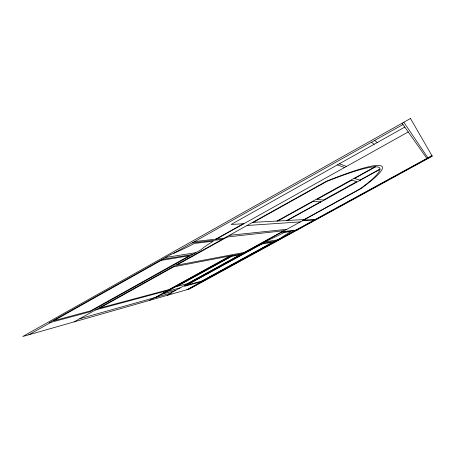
<?xml version="1.0" encoding="UTF-8"?>
<svg xmlns="http://www.w3.org/2000/svg" width="455" height="455" viewBox="0 0 455 455"><rect width="100%" height="100%" fill="white"/><g stroke="black" fill="none" stroke-linecap="round" stroke-linejoin="round"><path stroke-width="0.68" d="M173.736 253.264L402.988 124.522M28.802 334.783L50.966 322.333M404.802 127.099L231.123 224.463L243.914 223.718M215.755 239.148L243.323 223.752M216.415 239.074L408.22 131.95M74.102 321.878L326.36 181.283A191.891 18.115 -27.3 0 1 360.838 188.7L170.352 293.27M253.361 222.341L326.855 181.391A194.848 18.371 -27.3 0 1 360.479 188.62L304.111 219.572M276.953 221.056L374.903 166.849M277.738 221.011L313.154 201.417M354.496 178.514L375.591 166.843M286.724 220.521L320.508 201.878M359.945 180.129L379.919 169.106M287.293 220.487L379.919 169.385M149.468 300.402L154.165 297.815M155.092 297.559L230.816 255.881L242.612 253.6M156.23 297.234L161.684 294.231L175.585 290.398M162.668 293.964L232.471 255.562M167.457 295.278L171.91 292.832L79.779 318.71M186.84 289.755L431.937 155.655M188.017 289.42L432.085 155.906M163.237 293.077L167.417 291.348L180.152 287.89M95.533 309.929L168.071 290.415M262.95 243.135L275.013 241.195M161.963 259.441L192.516 254.521M165.501 257.456L195.724 252.73M265.43 241.776L277.357 239.916M281.508 232.249L294.8 230.685M295.636 230.548L296.478 230.446M192.203 242.89L222.165 239.353M282.572 231.663L295.784 230.145M296.433 230.111L297.269 230.014M194.552 241.571L224.275 238.175M229.4 235.32L286.838 229.32M247.014 225.504L300.363 221.898M302.444 220.755L314.28 220.027M315.23 219.828L315.98 219.782M303.616 220.112L315.366 219.435M315.941 219.441L316.68 219.395M252.61 222.387L304.657 219.537M312.511 201.377L320.974 201.906M354.058 178.388L360.269 180.225M337.394 164.886L344.572 167.497M339.407 163.76L346.477 166.433M371.416 142.256L374.152 144.286M374.63 140.447L377.275 142.534M402.078 123.225L426.87 158.425M403.824 122.241L427.922 157.851M410.495 118.493L22.75 336.507L189.348 289.039L432.25 156.196L410.495 118.493M170.944 254.396L49.151 322.822L89.692 311.874L200.672 249.971A40.051 4.283 -27.5 0 1 213.315 241.15L194.308 243.448A34.506 4.294 -27 0 1 170.944 254.396M161.189 260.374L53.736 320.729L90.585 310.856L189.303 255.773L161.189 260.374M173.628 266.84L99.548 308.12L169.067 289.551L230.139 255.938L173.628 266.84M227.216 236.981L176.386 265.299L244.272 252.44L283.818 230.731L227.216 236.981M351.726 180.225L316.879 199.5L323.477 200.012L356.811 181.613L351.726 180.225M231.51 256.415L176.87 286.468L187.312 283.715L240.109 254.726L231.51 256.415M268.911 239.865L184.258 286.32L200.649 281.895L280.638 238.119A22.75 1.712 -27.9 0 1 291.058 231.589L284.182 232.414A25.833 2.144 -27.8 0 1 268.911 239.865M261.767 244.017L186.931 285.08L201.764 281.099L272.846 242.196L261.767 244.017"/></g></svg>
